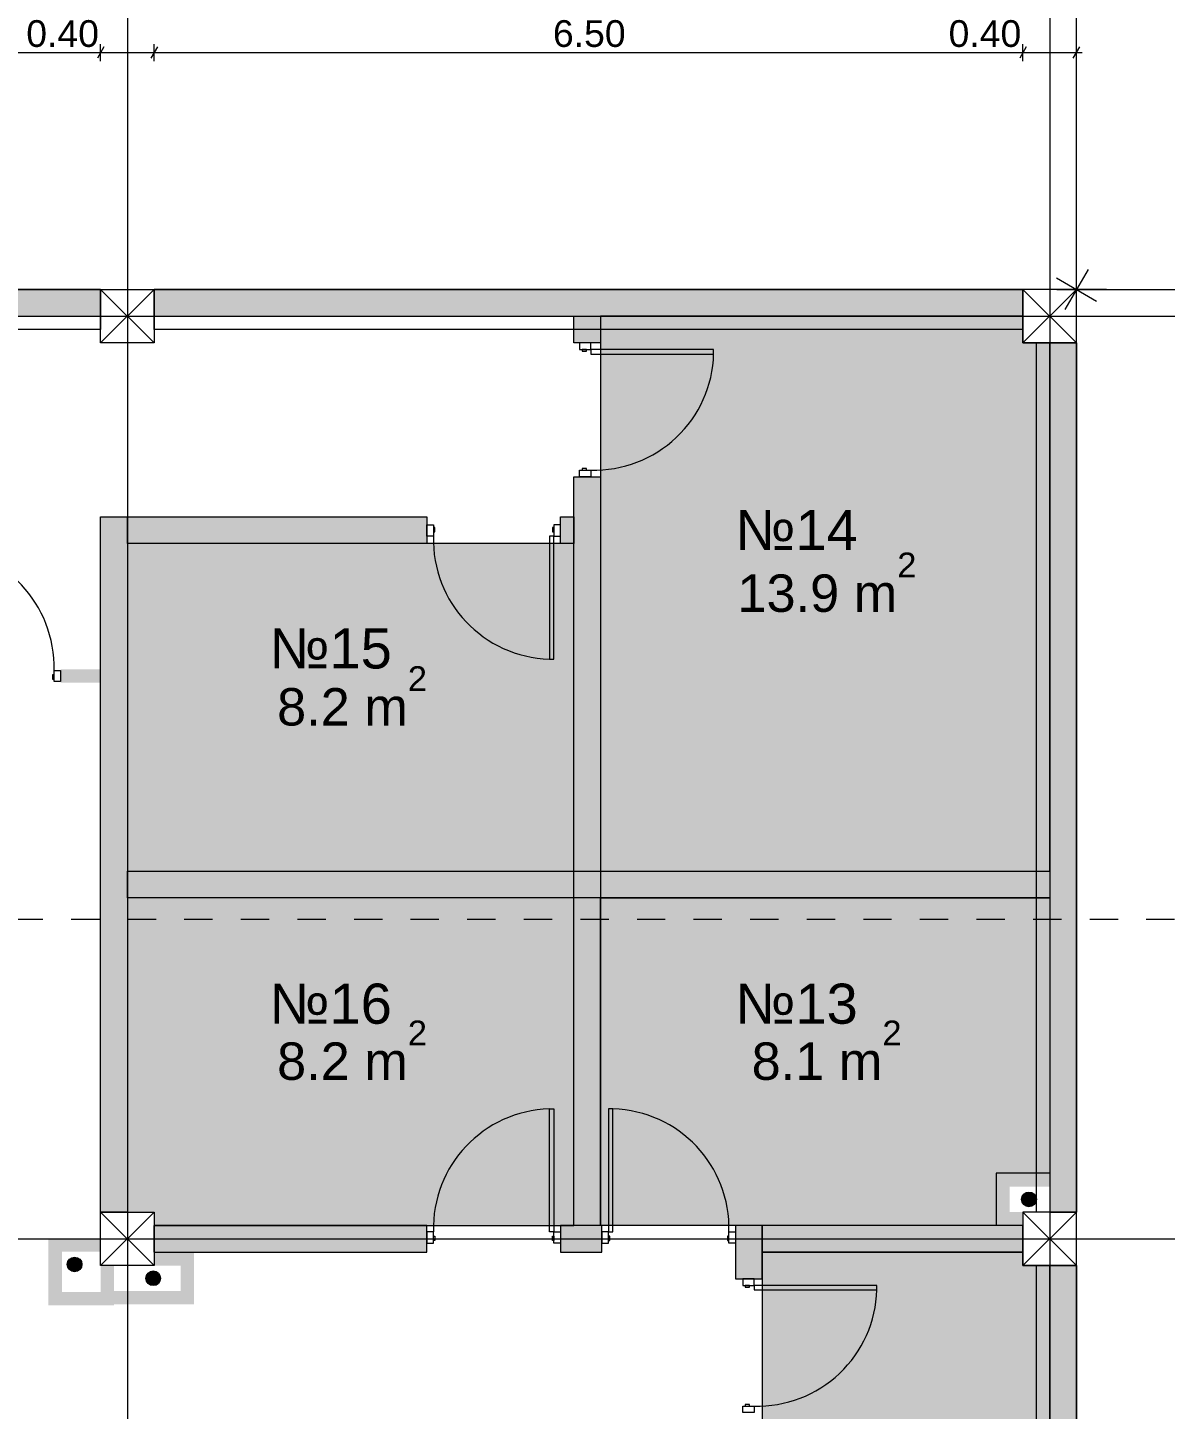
# Model space of a CAD drawing. Header units: millimetres. Extents: x 476571643 to 477489869, y 4620928210 to 4621294454.
# Drawn here: x 477229975 to 477238487, y 4620946512 to 4620956846 of the extents above; entities that cross this region are included whole.
import ezdxf

# ---------------------------------------------------------------- set-up
doc = ezdxf.new("R2010")
doc.units = ezdxf.units.MM
doc.header["$MEASUREMENT"] = 0
doc.linetypes.add('Dashed', pattern=[423.333333, 211.666667, -211.666667])
for name, color, linetype, lineweight in [('2D Drafting - General_Pen_No__1_Pen_No__7', 7, 'Continuous', 0), ('2D Drafting - General_Pen_No__1_Pen_No__7_Pen_No__7', 7, 'Continuous', 0), ('2D Drafting - General_Pen_No__250_Pen_No__7_Pen_No__154', 154, 'Continuous', 0), ('2D Drafting - General_Pen_No__250_Pen_No__7_Pen_No__250', 7, 'Continuous', 0), ('2D Drafting - General_Pen_No__250_Pen_No__7_Pen_No__7', 7, 'Continuous', 0), ('Doors_Pen_No__7_Pen_No__7_Pen_No__7', 7, 'Continuous', 0), ('G-Anno-Nplt_Pen_No__250', 7, 'Continuous', 0), ('G-Anno-Nplt_Pen_No__4', 7, 'Continuous', 0), ('G-Anno-Nplt_Pen_No__7', 7, 'Continuous', 0), ('G-Anno-Nplt_Pen_No__8', 8, 'Continuous', 0), ('New_._Pen_No__234', 234, 'Continuous', 0), ('New_shenobebi_Pen_No__1', 1, 'Continuous', 0), ('shaxtebi da milebi_Pen_No__1_Pen_No__1_Pen_No__1', 1, 'Continuous', 0), ('zoma_Pen_No__1', 1, 'Continuous', 0), ('zoma_Pen_No__142', 142, 'Continuous', 0), ('zoma_Pen_No__5_Pen_No__5', 5, 'Continuous', 0)]:
    doc.layers.add(name, color=color, linetype=linetype, lineweight=lineweight)
doc.layers.add('zoma', color=7, linetype='Continuous')
doc.styles.add('GENERATED_STYLE_1', font='arial.ttf')
doc.styles.add('GENERATED_STYLE_2', font='arial.ttf')
doc.dimstyles.new('GENERATED_STYLE__12', dxfattribs={"dimtxt": 500, "dimasz": 228, "dimexe": 0.18, "dimexo": 3, "dimgap": 0.09, "dimtad": 1, "dimtih": 1, "dimtoh": 1, "dimlfac": 0.001, "dimzin": 0, "dimdsep": 46, "dimtxsty": 'GENERATED_STYLE_2', "dimblk": 'ARROWHEAD_2', "dimblk1": 'ARROWHEAD_2', "dimblk2": 'ARROWHEAD_2', "dimcen": 0.09, "dimclrd": 1, "dimclre": 1, "dimclrt": 1, "dimadec": 0, "dimazin": 0, "dimtfac": 1, "dimtdec": 4, "dimtmove": 2, "dimatfit": 3, "dimfxl": 1, "dimtolj": 1, "dimtzin": 0, "dimarcsym": 0})
doc.dimstyles.new('GENERATED_STYLE__13', dxfattribs={"dimtxt": 500, "dimasz": 228, "dimexe": 0.18, "dimexo": 3, "dimgap": 0.09, "dimtad": 1, "dimlfac": 0.001, "dimzin": 0, "dimdsep": 46, "dimtxsty": 'GENERATED_STYLE_2', "dimblk": 'ARROWHEAD_2', "dimblk1": 'ARROWHEAD_2', "dimblk2": 'ARROWHEAD_2', "dimcen": 0.09, "dimclrd": 1, "dimclre": 1, "dimclrt": 1, "dimadec": 0, "dimazin": 0, "dimtfac": 1, "dimtdec": 4, "dimtmove": 0, "dimatfit": 3, "dimfxl": 1, "dimtolj": 1, "dimtzin": 0, "dimarcsym": 0})
doc.dimstyles.new('GENERATED_STYLE__3', dxfattribs={"dimtxt": 200, "dimasz": 64.421331, "dimexe": 0.18, "dimexo": 3, "dimgap": 0.09, "dimtad": 1, "dimtih": 1, "dimtoh": 1, "dimlfac": 0.001, "dimzin": 0, "dimdsep": 46, "dimtxsty": 'GENERATED_STYLE_2', "dimblk": 'ARROWHEAD_2', "dimblk1": 'ARROWHEAD_2', "dimblk2": 'ARROWHEAD_2', "dimcen": 0.09, "dimclrd": 142, "dimclre": 142, "dimclrt": 142, "dimadec": 0, "dimazin": 0, "dimtfac": 1, "dimtdec": 4, "dimtmove": 0, "dimatfit": 3, "dimfxl": 1, "dimtolj": 1, "dimtzin": 0, "dimarcsym": 0})
doc.dimstyles.new('GENERATED_STYLE__7', dxfattribs={"dimtxt": 200, "dimasz": 64.421331, "dimexe": 0.18, "dimexo": 3, "dimgap": 0.09, "dimtad": 1, "dimlfac": 0.001, "dimzin": 0, "dimdsep": 46, "dimtxsty": 'GENERATED_STYLE_2', "dimblk": 'ARROWHEAD_2', "dimblk1": 'ARROWHEAD_2', "dimblk2": 'ARROWHEAD_2', "dimcen": 0.09, "dimclrd": 142, "dimclre": 142, "dimclrt": 142, "dimadec": 0, "dimazin": 0, "dimtfac": 1, "dimtdec": 4, "dimtmove": 0, "dimatfit": 3, "dimfxl": 1, "dimtolj": 1, "dimtzin": 0, "dimarcsym": 0})

# ---------------------------------------------------------------- blocks, each defined once
blk = doc.blocks.new('*D1159', base_point=(476844527.148388, 4621385791.044046))
at = {"layer": 'zoma_Pen_No__1', "color": 1, "linetype": 'Continuous', "lineweight": 0, "transparency": 16777216}
for p, q in [((477237971.317036, 4620967596.76197), (477237671.317036, 4620967769.966969)), ((477237821.317036, 4620967683.36447), (477237821.317036, 4620967830.064469)), ((477238046.317036, 4620967683.36447), (477237596.317036, 4620967683.36447)), ((477237821.317036, 4620954887.561666), (477237821.317036, 4620967683.36447)), ((477237671.317036, 4620954974.164165), (477237971.317036, 4620954800.959166)), ((477238046.317036, 4620954887.561666), (477237596.317036, 4620954887.561666)), ((477237821.317036, 4620954740.861666), (477237821.317036, 4620954887.561666))]:
    blk.add_line(p, q, dxfattribs=at)
at = {"layer": 'zoma_Pen_No__1', "color": 1, "lineweight": 0, "transparency": 16777216, "insert": (477237721.317036, 4620960430.605544), "char_height": 500, "attachment_point": 7, "rotation": 90, "style": 'GENERATED_STYLE_2'}
blk.add_mtext('\\A1;{\\pql;\\fArial CYR|b0|i0|c204|p34;12.79}', dxfattribs=at)
blk = doc.blocks.new('ARROWHEAD_2')
at = {"color": 0, "linetype": 'Continuous', "lineweight": 0}
for p, q in [((-0.378, -0.655), (0.378, 0.655)), ((0, 0), (-1, 0))]:
    blk.add_line(p, q, dxfattribs=at)
blk = doc.blocks.new('*D1174', base_point=(476844527, 4621385791))
at = {"layer": 'zoma_Pen_No__142', "color": 142, "linetype": 'Continuous', "lineweight": 0, "transparency": 16777216}
for p, q in [((477240465, 4620954888), (477240338, 4620954888)), ((477240444, 4620954863), (477240359, 4620954912)), ((477240401, 4620937188), (477240401, 4620954888)), ((477240465, 4620937188), (477240338, 4620937188)), ((477240359, 4620937212), (477240444, 4620937163)), ((477240401, 4620937146), (477240401, 4620937188))]:
    blk.add_line(p, q, dxfattribs=at)
at = {"layer": 'zoma_Pen_No__142', "color": 142, "lineweight": 0, "transparency": 16777216, "insert": (477240361, 4620945696), "char_height": 200, "attachment_point": 7, "rotation": 90, "style": 'GENERATED_STYLE_2'}
blk.add_mtext('\\A1;{\\pql;\\fArial CYR|b0|i0|c204|p34;17.70}', dxfattribs=at)
blk = doc.blocks.new('*D1175', base_point=(476844527, 4621385791))
at = {"layer": 'zoma_Pen_No__142', "color": 142, "linetype": 'Continuous', "lineweight": 0, "transparency": 16777216}
for p, q in [((477240465, 4620954888), (477240338, 4620954888)), ((477240444, 4620954863), (477240359, 4620954912)), ((477240401, 4620954888), (477240401, 4620954929))]:
    blk.add_line(p, q, dxfattribs=at)
blk = doc.blocks.new('*D1179', base_point=(476844527, 4621385791))
at = {"layer": 'zoma_Pen_No__142', "color": 142, "linetype": 'Continuous', "lineweight": 0, "transparency": 16777216}
for p, q in [((477224021, 4620956596), (477224021, 4620956723)), ((477230521, 4620956596), (477230521, 4620956723)), ((477224046, 4620956702), (477223997, 4620956617)), ((477224021, 4620956659), (477230521, 4620956659)), ((477230546, 4620956702), (477230497, 4620956617))]:
    blk.add_line(p, q, dxfattribs=at)
at = {"layer": 'zoma_Pen_No__142', "color": 142, "lineweight": 0, "transparency": 16777216, "char_height": 200, "attachment_point": 7, "style": 'GENERATED_STYLE_2'}
for s, insert in [('\\A1;{\\pql;\\fArial CYR|b0|i0|c204|p34;6.50}', (477227005, 4620956699)), ('\\A1;{\\pql;\\fArial CYR|b0|i0|c204|p34;0.40}', (477229965, 4620956699))]:
    blk.add_mtext(s, dxfattribs=dict(at, insert=insert))
blk = doc.blocks.new('*D1180', base_point=(476844527, 4621385791))
at = {"layer": 'zoma_Pen_No__142', "color": 142, "linetype": 'Continuous', "lineweight": 0, "transparency": 16777216}
for p, q in [((477230521, 4620956596), (477230521, 4620956723)), ((477230921, 4620956596), (477230921, 4620956723)), ((477230546, 4620956702), (477230497, 4620956617)), ((477230521, 4620956659), (477230921, 4620956659)), ((477230946, 4620956702), (477230897, 4620956617))]:
    blk.add_line(p, q, dxfattribs=at)
blk = doc.blocks.new('*D1181', base_point=(476844527, 4621385791))
at = {"layer": 'zoma_Pen_No__142', "color": 142, "linetype": 'Continuous', "lineweight": 0, "transparency": 16777216}
for p, q in [((477230921, 4620956596), (477230921, 4620956723)), ((477237421, 4620956596), (477237421, 4620956723)), ((477230946, 4620956702), (477230897, 4620956617)), ((477230921, 4620956659), (477237421, 4620956659)), ((477237446, 4620956702), (477237397, 4620956617))]:
    blk.add_line(p, q, dxfattribs=at)
at = {"layer": 'zoma_Pen_No__142', "color": 142, "lineweight": 0, "transparency": 16777216, "char_height": 200, "attachment_point": 7, "style": 'GENERATED_STYLE_2'}
for s, insert in [('\\A1;{\\pql;\\fArial CYR|b0|i0|c204|p34;6.50}', (477233905, 4620956699)), ('\\A1;{\\pql;\\fArial CYR|b0|i0|c204|p34;0.40}', (477236865, 4620956699))]:
    blk.add_mtext(s, dxfattribs=dict(at, insert=insert))
blk = doc.blocks.new('*D1182', base_point=(476844527, 4621385791))
at = {"layer": 'zoma_Pen_No__142', "color": 142, "linetype": 'Continuous', "lineweight": 0, "transparency": 16777216}
for p, q in [((477237421, 4620956596), (477237421, 4620956723)), ((477237821, 4620956596), (477237821, 4620956723)), ((477237446, 4620956702), (477237397, 4620956617)), ((477237421, 4620956659), (477237821, 4620956659)), ((477237797, 4620956617), (477237846, 4620956702)), ((477237821, 4620956659), (477237863, 4620956659))]:
    blk.add_line(p, q, dxfattribs=at)
blk = doc.blocks.new('*D1186', base_point=(476844527, 4621385791))
at = {"layer": 'zoma_Pen_No__142', "color": 142, "linetype": 'Continuous', "lineweight": 0, "transparency": 16777216}
for p, q in [((477216746, 4620957450), (477216697, 4620957365)), ((477216721, 4620957344), (477216721, 4620957471)), ((477237797, 4620957365), (477237846, 4620957450)), ((477237821, 4620957344), (477237821, 4620957471)), ((477216680, 4620957407), (477216721, 4620957407)), ((477216721, 4620957407), (477237821, 4620957407)), ((477237821, 4620957407), (477237863, 4620957407))]:
    blk.add_line(p, q, dxfattribs=at)
at = {"layer": 'zoma_Pen_No__142', "color": 142, "lineweight": 0, "transparency": 16777216, "insert": (477226929, 4620957447), "char_height": 200, "attachment_point": 7, "style": 'GENERATED_STYLE_2'}
blk.add_mtext('\\A1;{\\pql;\\fArial CYR|b0|i0|c204|p34;21.10}', dxfattribs=at)
blk = doc.blocks.new('*D1190', base_point=(476844527, 4621385791))
at = {"layer": 'zoma_Pen_No__142', "color": 142, "linetype": 'Continuous', "lineweight": 0, "transparency": 16777216}
for p, q in [((477224021, 4620935502), (477224021, 4620935629)), ((477230521, 4620935502), (477230521, 4620935629)), ((477224046, 4620935608), (477223997, 4620935523)), ((477224021, 4620935565), (477230521, 4620935565)), ((477230546, 4620935608), (477230497, 4620935523))]:
    blk.add_line(p, q, dxfattribs=at)
at = {"layer": 'zoma_Pen_No__142', "color": 142, "lineweight": 0, "transparency": 16777216, "char_height": 200, "attachment_point": 7, "style": 'GENERATED_STYLE_2'}
for s, insert in [('\\A1;{\\pql;\\fArial CYR|b0|i0|c204|p34;6.50}', (477227005, 4620935605)), ('\\A1;{\\pql;\\fArial CYR|b0|i0|c204|p34;0.40}', (477229965, 4620935605))]:
    blk.add_mtext(s, dxfattribs=dict(at, insert=insert))
blk = doc.blocks.new('*D1191', base_point=(476844527, 4621385791))
at = {"layer": 'zoma_Pen_No__142', "color": 142, "linetype": 'Continuous', "lineweight": 0, "transparency": 16777216}
for p, q in [((477230521, 4620935502), (477230521, 4620935629)), ((477230921, 4620935502), (477230921, 4620935629)), ((477230546, 4620935608), (477230497, 4620935523)), ((477230521, 4620935565), (477230921, 4620935565)), ((477230946, 4620935608), (477230897, 4620935523))]:
    blk.add_line(p, q, dxfattribs=at)
blk = doc.blocks.new('*D1192', base_point=(476844527, 4621385791))
at = {"layer": 'zoma_Pen_No__142', "color": 142, "linetype": 'Continuous', "lineweight": 0, "transparency": 16777216}
for p, q in [((477230921, 4620935502), (477230921, 4620935629)), ((477237421, 4620935502), (477237421, 4620935629)), ((477230946, 4620935608), (477230897, 4620935523)), ((477230921, 4620935565), (477237421, 4620935565)), ((477237446, 4620935608), (477237397, 4620935523))]:
    blk.add_line(p, q, dxfattribs=at)
at = {"layer": 'zoma_Pen_No__142', "color": 142, "lineweight": 0, "transparency": 16777216, "char_height": 200, "attachment_point": 7, "style": 'GENERATED_STYLE_2'}
for s, insert in [('\\A1;{\\pql;\\fArial CYR|b0|i0|c204|p34;6.50}', (477233905, 4620935605)), ('\\A1;{\\pql;\\fArial CYR|b0|i0|c204|p34;0.40}', (477236865, 4620935605))]:
    blk.add_mtext(s, dxfattribs=dict(at, insert=insert))
blk = doc.blocks.new('*D1193', base_point=(476844527, 4621385791))
at = {"layer": 'zoma_Pen_No__142', "color": 142, "linetype": 'Continuous', "lineweight": 0, "transparency": 16777216}
for p, q in [((477237421, 4620935502), (477237421, 4620935629)), ((477237821, 4620935502), (477237821, 4620935629)), ((477237446, 4620935608), (477237397, 4620935523)), ((477237421, 4620935565), (477237821, 4620935565)), ((477237797, 4620935523), (477237846, 4620935608)), ((477237821, 4620935565), (477237863, 4620935565))]:
    blk.add_line(p, q, dxfattribs=at)
blk = doc.blocks.new('*D1197', base_point=(476844527, 4621385791))
at = {"layer": 'zoma_Pen_No__142', "color": 142, "linetype": 'Continuous', "lineweight": 0, "transparency": 16777216}
for p, q in [((477216746, 4620935024), (477216697, 4620934939)), ((477216721, 4620934918), (477216721, 4620935045)), ((477237797, 4620934939), (477237846, 4620935024)), ((477237821, 4620934918), (477237821, 4620935045)), ((477216680, 4620934981), (477216721, 4620934981)), ((477216721, 4620934981), (477237821, 4620934981)), ((477237821, 4620934981), (477237863, 4620934981))]:
    blk.add_line(p, q, dxfattribs=at)
at = {"layer": 'zoma_Pen_No__142', "color": 142, "lineweight": 0, "transparency": 16777216, "insert": (477226929, 4620935021), "char_height": 200, "attachment_point": 7, "style": 'GENERATED_STYLE_2'}
blk.add_mtext('\\A1;{\\pql;\\fArial CYR|b0|i0|c204|p34;21.10}', dxfattribs=at)
blk = doc.blocks.new('*D1666', base_point=(476844527, 4621385791))
at = {"layer": 'zoma_Pen_No__1', "color": 1, "linetype": 'Continuous', "lineweight": 0, "transparency": 16777216}
for p, q in [((477237821, 4620954663), (477237821, 4620955113)), ((477256811, 4620954663), (477256811, 4620955113)), ((477237908, 4620955038), (477237735, 4620954738)), ((477256725, 4620954738), (477256898, 4620955038)), ((477237675, 4620954888), (477237821, 4620954888)), ((477237821, 4620954888), (477256811, 4620954888)), ((477256811, 4620954888), (477256958, 4620954888))]:
    blk.add_line(p, q, dxfattribs=at)
at = {"layer": 'zoma_Pen_No__1', "color": 1, "lineweight": 0, "transparency": 16777216, "insert": (477247711, 4620954988), "char_height": 500, "attachment_point": 7, "style": 'GENERATED_STYLE_2'}
blk.add_mtext('\\A1;{\\pql;\\fArial CYR|b0|i0|c204|p34;18.99}', dxfattribs=at)
blk = doc.blocks.new('*D1667', base_point=(476844527, 4621385791))
at = {"layer": 'zoma_Pen_No__1', "color": 1, "linetype": 'Continuous', "lineweight": 0, "transparency": 16777216}
for p, q in [((477237821, 4620936963), (477237821, 4620937413)), ((477256819, 4620936963), (477256819, 4620937413)), ((477237908, 4620937338), (477237735, 4620937038)), ((477256732, 4620937038), (477256905, 4620937338)), ((477237675, 4620937188), (477237821, 4620937188)), ((477237821, 4620937188), (477256819, 4620937188)), ((477256819, 4620937188), (477256965, 4620937188))]:
    blk.add_line(p, q, dxfattribs=at)
at = {"layer": 'zoma_Pen_No__1', "color": 1, "lineweight": 0, "transparency": 16777216, "insert": (477247715, 4620937288), "char_height": 500, "attachment_point": 7, "style": 'GENERATED_STYLE_2'}
blk.add_mtext('\\A1;{\\pql;\\fArial CYR|b0|i0|c204|p34;19.00}', dxfattribs=at)

msp = doc.modelspace()

# ---------------------------------------------------------------- hatches: boundary and pattern name
at = {"layer": '2D Drafting - General_Pen_No__250_Pen_No__7_Pen_No__154', "linetype": 'Continuous', "lineweight": 0}
for points in [[(477230521.317, 4620954687.562), (477230521.317, 4620954887.562), (477224021.317, 4620954887.562), (477224021.317, 4620954687.562)], [(477237421.317, 4620954687.562), (477237421.317, 4620954887.562), (477230921.317, 4620954887.562), (477230921.317, 4620954687.562)], [(477237821.317, 4620954487.562), (477237621.317, 4620954487.562), (477237621.317, 4620947987.562), (477237821.317, 4620947987.562)], [(477237621.317, 4620947587.562), (477237621.317, 4620944487.562), (477237821.317, 4620944487.562), (477237821.317, 4620947587.562)]]:
    msp.add_hatch(color=154, dxfattribs=at).paths.add_polyline_path(points)
at = {"layer": '2D Drafting - General_Pen_No__250_Pen_No__7_Pen_No__7', "linetype": 'Continuous', "lineweight": 0}
for points in [[(477230721.236, 4620953187.562), (477230721.236, 4620947987.562), (477230521.236, 4620947987.562), (477230521.236, 4620953187.562)], [(477232961.72, 4620953187.562), (477232961.72, 4620952987.562), (477230721.317, 4620952987.562), (477230721.317, 4620953187.562)], [(477234061.72, 4620953187.562), (477234061.72, 4620952987.562), (477233961.72, 4620952987.562), (477233961.72, 4620953187.562)], [(477230521.236, 4620952047.572), (477230521.236, 4620951947.572), (477230222.107, 4620951947.572), (477230222.107, 4620952047.572)], [(477237621.317, 4620950537.562), (477237621.317, 4620950337.562), (477230721.317, 4620950337.562), (477230721.317, 4620950537.562)], [(477237621.317, 4620948277.75), (477237221.317, 4620948277.75), (477237221.317, 4620947887.562), (477237321.317, 4620947887.562), (477237421.317, 4620947887.562), (477237421.317, 4620947987.562), (477237321.317, 4620947987.562), (477237321.317, 4620948177.562), (477237621.317, 4620948177.562)], [(477232961.72, 4620947887.562), (477230920.528, 4620947887.562), (477230920.528, 4620947687.562), (477232961.72, 4620947687.562)], [(477234271.317, 4620947887.562), (477233961.72, 4620947887.562), (477233961.72, 4620947687.562), (477234271.317, 4620947687.562)], [(477237421.317, 4620947687.562), (477237421.317, 4620947887.562), (477235471.317, 4620947887.562), (477235471.317, 4620947687.562)], [(477230231.317, 4620947790.819), (477230131.129, 4620947790.819), (477230131.129, 4620947290.819), (477230621.279, 4620947290.819), (477230621.279, 4620947390.819), (477230621.279, 4620947587.562), (477230521.317, 4620947587.562), (477230521.317, 4620947390.819), (477230231.317, 4620947390.819), (477230231.317, 4620947691.276), (477230521.317, 4620947691.276), (477230521.317, 4620947790.819)], [(477231219.738, 4620947687.562), (477230919.738, 4620947687.562), (477230919.738, 4620947587.562), (477231119.738, 4620947587.562), (477231119.738, 4620947397.562), (477230621.279, 4620947397.562), (477230621.279, 4620947297.374), (477231219.738, 4620947297.374)]]:
    msp.add_hatch(color=7, dxfattribs=at).paths.add_polyline_path(points)
at = {"layer": 'G-Anno-Nplt_Pen_No__7', "linetype": 'Continuous', "lineweight": 0}
for points in [[(477234261.851, 4620954487.562), (477234061.72, 4620954487.562), (477234061.72, 4620954687.562), (477234261.851, 4620954687.562)], [(477234261.851, 4620947887.562), (477234061.72, 4620947887.562), (477234061.72, 4620953487.562), (477234261.851, 4620953487.562)], [(477234261.851, 4620947887.562), (477234061.72, 4620947887.562), (477234061.72, 4620953487.562), (477234261.851, 4620953487.562)], [(477235471.317, 4620947487.561), (477235471.317, 4620947887.562), (477235271.317, 4620947887.562), (477235271.317, 4620947487.561)]]:
    msp.add_hatch(color=7, dxfattribs=at).paths.add_polyline_path(points)
at = {"layer": 'G-Anno-Nplt_Pen_No__8', "linetype": 'Continuous', "lineweight": 0, "true_color": 0x202020}
for points in [[(477237421.317, 4620954687.562), (477234261.851, 4620954687.562), (477234261.851, 4620950537.562), (477237621.317, 4620950537.562), (477237621.317, 4620954487.562), (477237421.317, 4620954487.562)], [(477230721.317, 4620952987.562), (477230721.317, 4620952047.572), (477230721.317, 4620950537.562), (477234061.72, 4620950537.562), (477234061.72, 4620952987.562)], [(477230721.317, 4620950337.562), (477230721.317, 4620947987.562), (477230921.317, 4620947987.562), (477230921.317, 4620947887.562), (477234061.72, 4620947887.562), (477234061.72, 4620950337.562)], [(477237621.317, 4620950337.562), (477237621.317, 4620948277.75), (477237221.317, 4620948277.75), (477237221.317, 4620947887.562), (477234261.851, 4620947887.562), (477234261.851, 4620950337.562)], [(477235561.847, 4620947687.562), (477235471.317, 4620947687.562), (477235471.317, 4620941905.846), (477237621.317, 4620941905.846), (477237621.317, 4620943797.374), (477237221.317, 4620943797.374), (477237221.317, 4620944187.562), (477237421.317, 4620944187.562), (477237421.317, 4620944487.562), (477237521.317, 4620944487.561), (477237621.317, 4620944487.562), (477237621.317, 4620947587.562), (477237421.317, 4620947587.562), (477237421.317, 4620947687.562)]]:
    msp.add_hatch(color=250, dxfattribs=at).paths.add_polyline_path(points)
at = {"layer": 'shaxtebi da milebi_Pen_No__1_Pen_No__1_Pen_No__1', "linetype": 'Continuous', "lineweight": 0}
for points in [[(477237466.317, 4620948137.562, 1), (477237466.317, 4620948027.562, 1)], [(477230271.317, 4620947595.82, 1), (477230381.317, 4620947595.82, 1)], [(477230914.738, 4620947437.562, 1), (477230914.738, 4620947547.562, 1)]]:
    msp.add_hatch(color=1, dxfattribs=at).paths.add_polyline_path(points)

# ---------------------------------------------------------------- linework, layer by layer
at = {"layer": '2D Drafting - General_Pen_No__1_Pen_No__7', "color": 7, "linetype": 'Continuous', "lineweight": 0}
for p, q in [((477230521.317, 4620954487.562), (477230921.317, 4620954887.562)), ((477230921.317, 4620954487.562), (477230521.317, 4620954887.562)), ((477237821.317, 4620954487.562), (477237421.317, 4620954887.562)), ((477237421.317, 4620954487.562), (477237821.317, 4620954887.562)), ((477230521.317, 4620947587.562), (477230921.317, 4620947987.562)), ((477230921.317, 4620947587.562), (477230521.317, 4620947987.562)), ((477237421.317, 4620947587.562), (477237821.317, 4620947987.562)), ((477237821.317, 4620947587.562), (477237421.317, 4620947987.562))]:
    msp.add_line(p, q, dxfattribs=at)
at = {"layer": '2D Drafting - General_Pen_No__1_Pen_No__7', "color": 7, "linetype": 'Continuous', "lineweight": 0, "flags": 128}
for points in [[(477230521.317, 4620954587.562), (477224021.317, 4620954587.562), (477224021.317, 4620954887.562), (477230521.317, 4620954887.562)], [(477230921.317, 4620954487.562), (477230521.317, 4620954487.562), (477230521.317, 4620954887.562), (477230921.317, 4620954887.562)], [(477237421.317, 4620954587.562), (477230921.317, 4620954587.562), (477230921.317, 4620954887.562), (477237421.317, 4620954887.562)], [(477237421.317, 4620954487.562), (477237821.317, 4620954487.562), (477237821.317, 4620954887.562), (477237421.317, 4620954887.562)], [(477237521.317, 4620947987.562), (477237521.317, 4620954487.562), (477237821.317, 4620954487.562), (477237821.317, 4620947987.562)], [(477230921.317, 4620947587.562), (477230521.317, 4620947587.562), (477230521.317, 4620947987.562), (477230921.317, 4620947987.562)], [(477237421.317, 4620947587.562), (477237821.317, 4620947587.562), (477237821.317, 4620947987.562), (477237421.317, 4620947987.562)], [(477237521.317, 4620944487.562), (477237521.317, 4620947587.562), (477237821.317, 4620947587.562), (477237821.317, 4620944487.562)]]:
    msp.add_lwpolyline(points, close=True, dxfattribs=at)
at = {"layer": '2D Drafting - General_Pen_No__1_Pen_No__7_Pen_No__7', "color": 7, "linetype": 'Continuous', "lineweight": 0}
for centre, start, end in [((477234214.394, 4620954429.839), 268.396194, 358.396194), ((477233903.998, 4620953016.633), 178.396194, 268.396194), ((477229279.829, 4620952064.338), 358.396194, 88.396194), ((477233903.998, 4620947865.975), 91.603806, 181.603806), ((477234329.039, 4620947865.975), 358.396194, 88.396194), ((477235435.022, 4620947429.839), 268.396194, 358.396194)]:
    msp.add_arc(centre, 893.239, start, end, dxfattribs=at)
at = {"layer": '2D Drafting - General_Pen_No__250_Pen_No__7_Pen_No__250', "color": 7, "linetype": 'Continuous', "lineweight": 0, "flags": 128}
for points in [[(477230521.317, 4620954687.562), (477230521.317, 4620954887.562), (477224021.317, 4620954887.562), (477224021.317, 4620954687.562)], [(477237421.317, 4620954687.562), (477237421.317, 4620954887.562), (477230921.317, 4620954887.562), (477230921.317, 4620954687.562)], [(477237821.317, 4620954487.562), (477237621.317, 4620954487.562), (477237621.317, 4620947987.562), (477237821.317, 4620947987.562)], [(477230721.236, 4620953187.562), (477230721.236, 4620947987.562), (477230521.236, 4620947987.562), (477230521.236, 4620953187.562)], [(477232961.72, 4620953187.562), (477232961.72, 4620952987.562), (477230721.317, 4620952987.562), (477230721.317, 4620953187.562)], [(477234061.72, 4620953187.562), (477234061.72, 4620952987.562), (477233961.72, 4620952987.562), (477233961.72, 4620953187.562)], [(477237621.317, 4620950537.562), (477237621.317, 4620950337.562), (477230721.317, 4620950337.562), (477230721.317, 4620950537.562)], [(477237621.317, 4620947587.562), (477237621.317, 4620944487.562), (477237821.317, 4620944487.562), (477237821.317, 4620947587.562)]]:
    msp.add_lwpolyline(points, close=True, dxfattribs=at)
at = {"layer": '2D Drafting - General_Pen_No__250_Pen_No__7_Pen_No__7', "color": 7, "linetype": 'Continuous', "lineweight": 0, "flags": 128}
for points in [[(477232961.72, 4620947887.562), (477230920.528, 4620947887.562), (477230920.528, 4620947687.562), (477232961.72, 4620947687.562)], [(477234271.317, 4620947887.562), (477233961.72, 4620947887.562), (477233961.72, 4620947687.562), (477234271.317, 4620947687.562)], [(477237421.317, 4620947687.562), (477237421.317, 4620947887.562), (477235471.317, 4620947887.562), (477235471.317, 4620947687.562)]]:
    msp.add_lwpolyline(points, close=True, dxfattribs=at)
at = {"layer": 'Doors_Pen_No__7_Pen_No__7_Pen_No__7', "color": 7, "linetype": 'Continuous', "lineweight": 0, "flags": 128}
for points in [[(477234104.727, 4620954487.562), (477234104.727, 4620954438.173), (477234189.394, 4620954438.173), (477234189.394, 4620954487.562)], [(477234122.727, 4620954438.173), (477234122.727, 4620954427.062), (477234156.061, 4620954427.062), (477234156.061, 4620954438.173)], [(477234189.394, 4620954438.173), (477234189.394, 4620954404.839), (477235107.283, 4620954404.839), (477235107.283, 4620954438.173)], [(477234104.727, 4620953487.562), (477234104.727, 4620953536.951), (477234189.394, 4620953536.951), (477234189.394, 4620953487.562)], [(477234122.727, 4620953548.062), (477234122.727, 4620953536.951), (477234156.061, 4620953536.951), (477234156.061, 4620953548.062)], [(477232961.72, 4620953126.299), (477233011.109, 4620953126.299), (477233011.109, 4620953041.633), (477232961.72, 4620953041.633)], [(477233022.22, 4620953108.299), (477233011.109, 4620953108.299), (477233011.109, 4620953074.966), (477233022.22, 4620953074.966)], [(477233912.332, 4620953108.299), (477233901.22, 4620953108.299), (477233901.22, 4620953074.966), (477233912.332, 4620953074.966)], [(477233961.72, 4620953126.299), (477233912.332, 4620953126.299), (477233912.332, 4620953041.633), (477233961.72, 4620953041.633)], [(477233912.332, 4620953041.633), (477233878.998, 4620953041.633), (477233878.998, 4620952123.744), (477233912.332, 4620952123.744)], [(477230161.607, 4620951972.672), (477230172.718, 4620951972.672), (477230172.718, 4620952006.005), (477230161.607, 4620952006.005)], [(477230222.107, 4620951954.672), (477230172.718, 4620951954.672), (477230172.718, 4620952039.338), (477230222.107, 4620952039.338)], [(477233912.332, 4620947840.975), (477233878.998, 4620947840.975), (477233878.998, 4620948758.863), (477233912.332, 4620948758.863)], [(477234320.706, 4620947840.975), (477234354.039, 4620947840.975), (477234354.039, 4620948758.863), (477234320.706, 4620948758.863)], [(477232961.72, 4620947756.308), (477233011.109, 4620947756.308), (477233011.109, 4620947840.975), (477232961.72, 4620947840.975)], [(477233961.72, 4620947756.308), (477233912.332, 4620947756.308), (477233912.332, 4620947840.975), (477233961.72, 4620947840.975)], [(477234271.317, 4620947756.308), (477234320.706, 4620947756.308), (477234320.706, 4620947840.975), (477234271.317, 4620947840.975)], [(477235271.317, 4620947756.308), (477235221.928, 4620947756.308), (477235221.928, 4620947840.975), (477235271.317, 4620947840.975)], [(477233022.22, 4620947774.308), (477233011.109, 4620947774.308), (477233011.109, 4620947807.641), (477233022.22, 4620947807.641)], [(477233912.332, 4620947774.308), (477233901.22, 4620947774.308), (477233901.22, 4620947807.641), (477233912.332, 4620947807.641)], [(477234320.706, 4620947774.308), (477234331.817, 4620947774.308), (477234331.817, 4620947807.641), (477234320.706, 4620947807.641)], [(477235210.817, 4620947774.308), (477235221.928, 4620947774.308), (477235221.928, 4620947807.641), (477235210.817, 4620947807.641)], [(477235325.356, 4620947487.561), (477235325.356, 4620947438.173), (477235410.022, 4620947438.173), (477235410.022, 4620947487.561)], [(477235343.356, 4620947438.173), (477235343.356, 4620947427.061), (477235376.689, 4620947427.061), (477235376.689, 4620947438.173)], [(477235410.022, 4620947438.173), (477235410.022, 4620947404.839), (477236327.911, 4620947404.839), (477236327.911, 4620947438.173)], [(477235325.356, 4620946487.561), (477235325.356, 4620946536.95), (477235410.022, 4620946536.95), (477235410.022, 4620946487.561)], [(477235343.356, 4620946548.061), (477235343.356, 4620946536.95), (477235376.689, 4620946536.95), (477235376.689, 4620946548.061)]]:
    msp.add_lwpolyline(points, close=True, dxfattribs=at)
at = {"layer": 'G-Anno-Nplt_Pen_No__4', "color": 7, "linetype": 'Continuous', "lineweight": 0, "flags": 128}
for points in [[(477234261.851, 4620954487.562), (477234061.72, 4620954487.562), (477234061.72, 4620954687.562), (477234261.851, 4620954687.562)], [(477237421.317, 4620954687.562), (477234261.851, 4620954687.562), (477234261.851, 4620950537.562), (477237621.317, 4620950537.562), (477237621.317, 4620954487.562), (477237421.317, 4620954487.562)], [(477234261.851, 4620947887.562), (477234061.72, 4620947887.562), (477234061.72, 4620953487.562), (477234261.851, 4620953487.562)], [(477234261.851, 4620947887.562), (477234061.72, 4620947887.562), (477234061.72, 4620953487.562), (477234261.851, 4620953487.562)], [(477230721.317, 4620952987.562), (477230721.317, 4620952047.572), (477230721.317, 4620950537.562), (477234061.72, 4620950537.562), (477234061.72, 4620952987.562)], [(477230721.317, 4620950337.562), (477230721.317, 4620947987.562), (477230921.317, 4620947987.562), (477230921.317, 4620947887.562), (477234061.72, 4620947887.562), (477234061.72, 4620950337.562)], [(477237621.317, 4620950337.562), (477237621.317, 4620948277.75), (477237221.317, 4620948277.75), (477237221.317, 4620947887.562), (477234261.851, 4620947887.562), (477234261.851, 4620950337.562)], [(477235471.317, 4620947487.561), (477235471.317, 4620947887.562), (477235271.317, 4620947887.562), (477235271.317, 4620947487.561)], [(477235561.847, 4620947687.562), (477235471.317, 4620947687.562), (477235471.317, 4620941905.846), (477237621.317, 4620941905.846), (477237621.317, 4620943797.374), (477237221.317, 4620943797.374), (477237221.317, 4620944187.562), (477237421.317, 4620944187.562), (477237421.317, 4620944487.562), (477237521.317, 4620944487.561), (477237621.317, 4620944487.562), (477237621.317, 4620947587.562), (477237421.317, 4620947587.562), (477237421.317, 4620947687.562)]]:
    msp.add_lwpolyline(points, close=True, dxfattribs=at)
at = {"layer": 'New_shenobebi_Pen_No__1', "color": 1, "linetype": 'Dashed', "lineweight": 0}
msp.add_lwpolyline([(477242788.947, 4620950174.762), (477210684.725, 4620950174.762)], dxfattribs=at)
at = {"layer": 'shaxtebi da milebi_Pen_No__1_Pen_No__1_Pen_No__1', "color": 1, "linetype": 'Continuous', "lineweight": 0, "flags": 128}
for points in [[(477237466.317, 4620948137.562, -1), (477237466.317, 4620948027.562, -1)], [(477230271.317, 4620947595.82, -1), (477230381.317, 4620947595.82, -1)], [(477230914.738, 4620947437.562, -1), (477230914.738, 4620947547.562, -1)]]:
    msp.add_lwpolyline(points, format="xyb", close=True, dxfattribs=at)
at = {"layer": 'zoma_Pen_No__5_Pen_No__5', "color": 5, "linetype": 'Continuous', "lineweight": 0}
for p, q in [((477230721.317, 4620958800.959), (477230721.317, 4620934090.153)), ((477237621.317, 4620958800.959), (477237621.317, 4620934090.153)), ((477212840.766, 4620954687.562), (477241693.846, 4620954687.562)), ((477212840.766, 4620947787.562), (477241693.846, 4620947787.562))]:
    msp.add_line(p, q, dxfattribs=at)

# ---------------------------------------------------------------- texts
at = {"layer": 'G-Anno-Nplt_Pen_No__250', "color": 7, "lineweight": 0, "char_height": 280, "attachment_point": 7, "style": 'GENERATED_STYLE_1'}
for s, insert in [('{\\fArial|b0|i0|c0|p34;13.9 m{\\H0.66x;\\S2^  ;}}', (477235285.224, 4620952472.562)), ('{\\fArial|b0|i0|c0|p34;8.2 m{\\H0.66x;\\S2^  ;}}', (477231841.399, 4620951622.562)), ('{\\fArial|b0|i0|c0|p34;8.2 m{\\H0.66x;\\S2^  ;}}', (477231841.399, 4620948972.562)), ('{\\fArial|b0|i0|c0|p34;8.1 m{\\H0.66x;\\S2^  ;}}', (477235391.464, 4620948972.562))]:
    msp.add_mtext(s, dxfattribs=dict(at, insert=insert))
at = {"layer": 'New_._Pen_No__234', "color": 234, "linetype": 'Continuous', "lineweight": 0, "char_height": 300, "attachment_point": 2, "style": 'GENERATED_STYLE_1'}
for s, insert in [('\\A1;{\\pqc;\\fArial|b0|i0|c0|p34;№1\\fArial|b0|i0|c0|p34;4}', (477235727.507, 4620953238.744)), ('\\A1;{\\pqc;\\fArial|b0|i0|c0|p34;№1\\fArial|b0|i0|c0|p34;5}', (477232242.093, 4620952353.106)), ('\\A1;{\\pqc;\\fArial|b0|i0|c0|p34;№1\\fArial|b0|i0|c0|p34;6}', (477232242.093, 4620949696.193)), ('\\A1;{\\pqc;\\fArial|b0|i0|c0|p34;№1\\fArial|b0|i0|c0|p34;3}', (477235727.507, 4620949696.193))]:
    msp.add_mtext(s, dxfattribs=dict(at, insert=insert))

# ---------------------------------------------------------------- dimensions: what is measured, and where the dimension line sits
at = {"layer": 'zoma', "color": 1, "linetype": 'Continuous', "lineweight": 0}
dim = msp.add_linear_dim(base=(477237821.317, 4620967683.364), p1=(477237821.317, 4620954887.562), p2=(477237821.269, 4620967683.364), angle=90, text='12.79', dimstyle='GENERATED_STYLE__13', dxfattribs=at)
dim.commit()
dim.dimension.update_dxf_attribs({"geometry": '*D1159', "text_midpoint": (477237471.317, 4620961270.608), "dimtype": 160, "text_rotation": 90})
at = {"layer": 'zoma', "color": 142, "linetype": 'Continuous', "lineweight": 0}
for base, p1, p2, picture, middle in [((477237821.317, 4620957407.385), (477216721.317, 4620953635.153), (477237821.317, 4620953635.153), '*D1186', (477227265.375, 4620957547.385)), ((477230521.317, 4620956659.458), (477224021.317, 4620953235.156), (477230521.317, 4620953282.206), '*D1179', (477227265.024, 4620956799.458)), ((477237421.317, 4620956659.458), (477230921.317, 4620953235.156), (477237421.317, 4620953395.379), '*D1181', (477234165.024, 4620956799.458)), ((477230921.317, 4620956659.458), (477230521.317, 4620953282.206), (477230921.317, 4620953235.156), '*D1180', (477230224.469, 4620956799.458)), ((477237821.317, 4620956659.458), (477237421.317, 4620953395.379), (477237821.317, 4620953435.156), '*D1182', (477237124.469, 4620956799.458)), ((477237821.317, 4620934981.257), (477216721.317, 4620954611.091), (477237821.317, 4620954611.091), '*D1197', (477227265.375, 4620935121.257)), ((477237421.317, 4620935565.146), (477230921.317, 4620954126.618), (477237421.317, 4620954286.841), '*D1192', (477234165.024, 4620935705.146)), ((477237821.317, 4620935565.146), (477237421.317, 4620954286.841), (477237821.317, 4620954326.618), '*D1193', (477237124.469, 4620935705.146)), ((477230521.317, 4620935565.146), (477224021.317, 4620954126.618), (477230521.317, 4620954173.668), '*D1190', (477227265.024, 4620935705.146)), ((477230921.317, 4620935565.146), (477230521.317, 4620954173.668), (477230921.317, 4620954126.618), '*D1191', (477230224.469, 4620935705.146))]:
    dim = msp.add_linear_dim(base=base, p1=p1, p2=p2, dimstyle='GENERATED_STYLE__3', dxfattribs=at)
    dim.commit()
    dim.dimension.update_dxf_attribs({"geometry": picture, "text_midpoint": middle, "dimtype": 160})
at = {"layer": 'zoma', "color": 1, "linetype": 'Continuous', "lineweight": 0}
for base, p2, picture, middle in [((477256811.28, 4620954887.562), (477256811.28, 4620954979.375), '*D1666', (477248551.125, 4620955237.562)), ((477256818.544, 4620937187.562), (477256818.544, 4620937189.612), '*D1667', (477248554.757, 4620937537.562))]:
    dim = msp.add_linear_dim(base=base, p1=(477237821.317, 4620954887.559), p2=p2, dimstyle='GENERATED_STYLE__12', dxfattribs=at)
    dim.commit()
    dim.dimension.update_dxf_attribs({"geometry": picture, "text_midpoint": middle, "dimtype": 160})
at = {"layer": 'zoma', "color": 142, "linetype": 'Continuous', "lineweight": 0}
for base, p1, p2, picture, middle in [((477240401.240026414, 4620954887.558731079), (477214576.618180573, 4620954887.558731079), (477216721.317036092, 4620954887.558731079), '*D1175', (477240261.240025818, 4620954881.265732765)), ((477240401.24, 4620954887.559), (477237891.242, 4620937187.562), (477214576.618, 4620954887.559), '*D1174', (477240261.24, 4620946031.618))]:
    dim = msp.add_linear_dim(base=base, p1=p1, p2=p2, angle=90, dimstyle='GENERATED_STYLE__7', dxfattribs=at)
    dim.commit()
    dim.dimension.update_dxf_attribs({"geometry": picture, "text_midpoint": middle, "dimtype": 160, "text_rotation": 90})

doc.saveas('drawing.dxf')
